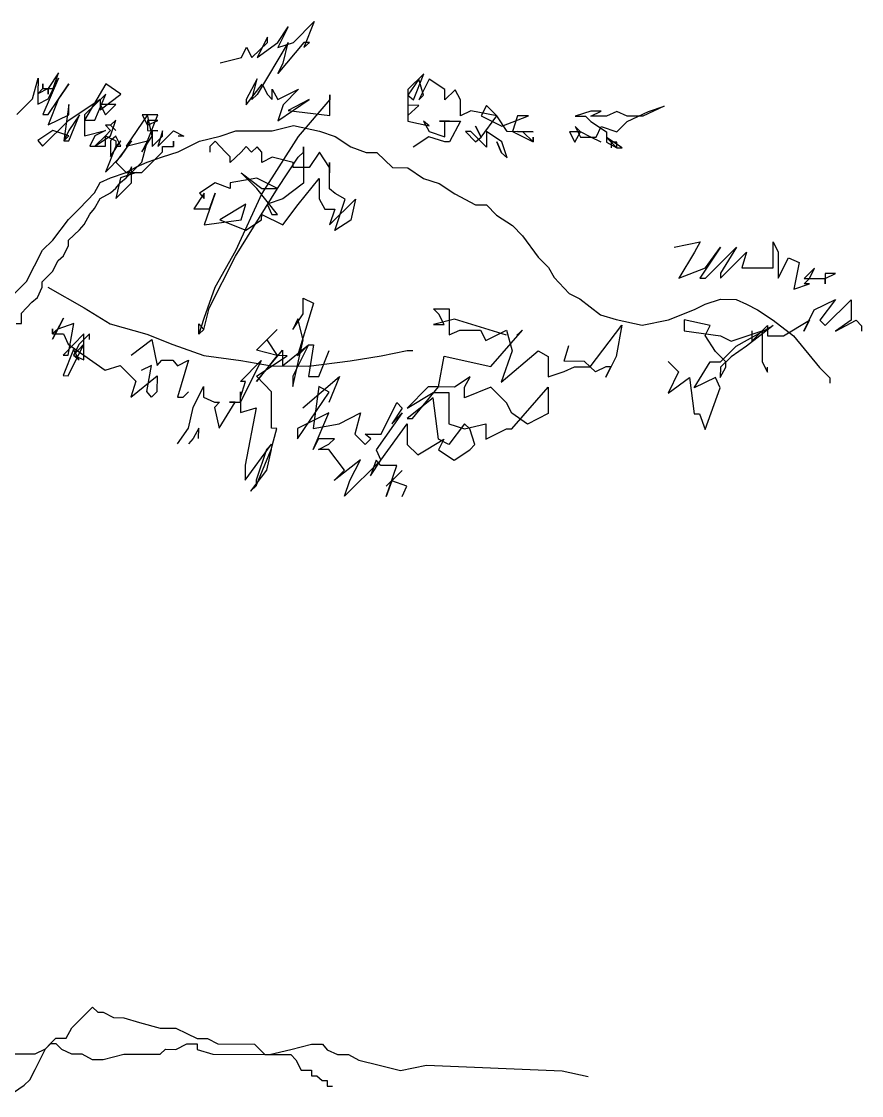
# Model space of a CAD drawing. Extents: x 2.52 to 6.06, y 1.1 to 8.22.
# Drawn here: x 4.49 to 5.514, y 2.826 to 4.136 of the extents above; entities that cross this region are included whole.
import ezdxf

# ---------------------------------------------------------------- set-up
doc = ezdxf.new("R2010")
doc.units = 0
doc.header["$LTSCALE"] = 0.4
doc.header["$MEASUREMENT"] = 0
doc.layers.add('CERCHA', color=7, linetype='CONTINUOUS')

msp = doc.modelspace()

# ---------------------------------------------------------------- linework, layer by layer
at = {"layer": 'CERCHA'}
for p, q in [((4.8153, 4.1293), (4.8027, 4.1043)), ((4.8027, 4.1102), (4.8153, 4.1293)), ((4.8219, 4.1101), (4.8471, 4.1359)), ((4.8471, 4.1359), (4.8345, 4.1042)), ((4.7902, 4.1169), (4.7776, 4.0918)), ((4.7902, 4.1102), (4.7902, 4.1169)), ((4.7584, 4.0918), (4.7643, 4.1044)), ((4.7643, 4.1044), (4.7709, 4.0918)), ((4.7709, 4.0918), (4.7902, 4.1102)), ((4.8153, 4.1101), (4.7774, 4.0467)), ((4.7776, 4.0918), (4.8027, 4.1102)), ((4.8345, 4.1101), (4.8026, 4.0725)), ((4.8027, 4.1043), (4.8219, 4.1101)), ((4.8093, 4.085), (4.8153, 4.1101)), ((4.8411, 4.1101), (4.8345, 4.1101)), ((4.8345, 4.1042), (4.8411, 4.1101)), ((4.7325, 4.0853), (4.7584, 4.0918)), ((4.8026, 4.0725), (4.8093, 4.085)), ((4.5034, 4.0416), (4.5102, 4.0667)), ((4.5102, 4.0667), (4.5101, 4.0475)), ((4.5353, 4.0666), (4.5159, 4.0223)), ((4.5226, 4.0415), (4.5353, 4.0666)), ((4.5353, 4.0732), (4.5227, 4.0541)), ((4.5286, 4.0541), (4.5353, 4.0732)), ((4.7775, 4.0659), (4.7641, 4.0409)), ((4.7708, 4.0408), (4.7775, 4.0659)), ((4.9747, 4.0654), (4.9613, 4.0462)), ((4.9806, 4.072), (4.9614, 4.0529)), ((4.968, 4.0403), (4.9806, 4.072)), ((4.9872, 4.0654), (4.9746, 4.0403)), ((4.9805, 4.0462), (4.9747, 4.0654)), ((5.0064, 4.0528), (4.9872, 4.0654)), ((4.5227, 4.0541), (4.5101, 4.0475)), ((4.5101, 4.0475), (4.516, 4.0541)), ((4.516, 4.06), (4.516, 4.0541)), ((4.516, 4.0541), (4.516, 4.06)), ((4.516, 4.0541), (4.5286, 4.0541)), ((4.5226, 4.0223), (4.5478, 4.0599)), ((4.5227, 4.0474), (4.5227, 4.0541)), ((4.5227, 4.0541), (4.5227, 4.0474)), ((4.5478, 4.0599), (4.5352, 4.0415)), ((4.5928, 4.0598), (4.5669, 4.0155)), ((4.6113, 4.0472), (4.5928, 4.0598)), ((4.7641, 4.0342), (4.7834, 4.0593)), ((4.7834, 4.0593), (4.79, 4.0467)), ((4.7959, 4.0533), (4.8025, 4.0408)), ((4.7959, 4.0408), (4.7959, 4.0533)), ((4.8025, 4.0408), (4.8277, 4.0532)), ((4.8277, 4.0532), (4.8092, 4.0341)), ((4.9614, 4.0529), (4.9613, 4.0211)), ((5.0064, 4.0402), (5.0064, 4.0528)), ((5.019, 4.0527), (5.0064, 4.0402)), ((5.0256, 4.0402), (5.019, 4.0527)), ((4.4842, 4.0224), (4.5034, 4.0416)), ((4.5101, 4.0475), (4.5101, 4.0349)), ((4.5101, 4.0349), (4.5226, 4.0415)), ((4.5352, 4.0415), (4.5226, 4.0098)), ((4.5477, 4.0348), (4.5417, 3.9905)), ((4.5477, 4.0156), (4.5862, 4.0413)), ((4.5477, 4.0222), (4.5477, 4.0348)), ((4.5928, 4.0472), (4.5669, 4.0222)), ((4.5794, 4.0155), (4.5928, 4.0472)), ((4.5861, 4.028), (4.6113, 4.0472)), ((4.5862, 4.0413), (4.5861, 4.0347)), ((4.5861, 4.0347), (4.5861, 4.028)), ((4.6053, 4.0346), (4.5861, 4.0347)), ((4.5861, 4.0347), (4.5927, 4.0221)), ((4.5927, 4.0221), (4.6053, 4.0346)), ((4.7641, 4.0409), (4.7641, 4.0342)), ((4.7774, 4.0467), (4.7708, 4.0408)), ((4.79, 4.0467), (4.7959, 4.0408)), ((4.8025, 4.0149), (4.8409, 4.0407)), ((4.8409, 4.0407), (4.8151, 4.0274)), ((4.8661, 4.0406), (4.8275, 3.9956)), ((4.866, 4.0214), (4.8661, 4.0406)), ((4.8661, 4.0465), (4.8661, 4.0406)), ((4.8661, 4.0406), (4.8661, 4.0465)), ((4.9613, 4.0462), (4.968, 4.0403)), ((4.9746, 4.0403), (4.9805, 4.0462)), ((5.0255, 4.0209), (5.0256, 4.0402)), ((4.5159, 4.0223), (4.5226, 4.0223)), ((4.5226, 4.0098), (4.5477, 4.0222)), ((4.561, 4.0222), (4.5476, 4.003)), ((4.5476, 3.9905), (4.561, 4.0222)), ((4.5669, 4.0222), (4.5668, 3.9963)), ((4.6437, 4.022), (4.6178, 3.9837)), ((4.6371, 4.022), (4.6437, 4.0094)), ((4.6563, 4.022), (4.6371, 4.022)), ((4.6436, 3.9902), (4.6563, 4.022)), ((4.6495, 3.9961), (4.6437, 4.022)), ((4.8092, 4.0341), (4.8025, 4.0149)), ((4.8151, 4.0274), (4.866, 4.0214)), ((4.9613, 4.0337), (4.9613, 4.0145)), ((4.9746, 4.0336), (4.9613, 4.0337)), ((4.9613, 4.0211), (4.9746, 4.0336)), ((5.0381, 4.0268), (5.0255, 4.0209)), ((5.0698, 4.0208), (5.0381, 4.0268)), ((5.0573, 4.0334), (5.0506, 4.0209)), ((5.0698, 4.0208), (5.0573, 4.0334)), ((5.1843, 4.0264), (5.1651, 4.0206)), ((5.1969, 4.0264), (5.1843, 4.0264)), ((5.1843, 4.0205), (5.1969, 4.0264)), ((5.2161, 4.0263), (5.2035, 4.0205)), ((5.2286, 4.0204), (5.2161, 4.0263)), ((5.2286, 4.0138), (5.2545, 4.0262)), ((5.2737, 4.0328), (5.2478, 4.0203)), ((5.2545, 4.0262), (5.2737, 4.0328)), ((4.5158, 3.9839), (4.5477, 4.0156)), ((4.5669, 4.0155), (4.5794, 4.0155)), ((4.5927, 4.0096), (4.5986, 4.0029)), ((4.5986, 4.0096), (4.5927, 4.0096)), ((4.6053, 4.0154), (4.5986, 4.0096)), ((4.5986, 3.9963), (4.6053, 4.0154)), ((4.6052, 4.0029), (4.5986, 4.0096)), ((4.5986, 4.0096), (4.6052, 4.0029)), ((4.6437, 4.0153), (4.6437, 4.0028)), ((4.6562, 4.0153), (4.6437, 4.0153)), ((4.6437, 4.0094), (4.6562, 4.0153)), ((4.7958, 4.0024), (4.8217, 4.0089)), ((4.8217, 4.0089), (4.8534, 4.0022)), ((4.9613, 4.0145), (4.9871, 4.0085)), ((4.9805, 4.0144), (4.9871, 4.0019)), ((4.9871, 4.0085), (4.9805, 4.0144)), ((4.9997, 4.0144), (5.0122, 4.0143)), ((5.0063, 4.0144), (4.9997, 4.0144)), ((5.0062, 3.9952), (5.0063, 4.0144)), ((5.0063, 4.0144), (5.0255, 4.0143)), ((5.0122, 4.0143), (5.0063, 4.0144)), ((5.0255, 4.0143), (5.0121, 3.9892)), ((5.0439, 4.0083), (5.0506, 3.995)), ((5.0506, 3.995), (5.0439, 4.0083)), ((5.0506, 4.0209), (5.0757, 4.0083)), ((5.0506, 3.995), (5.0698, 4.0208)), ((5.0823, 4.0016), (5.0698, 4.0208)), ((5.0757, 4.0083), (5.1082, 4.0207)), ((5.0949, 4.0208), (5.089, 4.0016)), ((5.1082, 4.0207), (5.0949, 4.0208)), ((5.1651, 4.0206), (5.1777, 4.0205)), ((5.1777, 4.0205), (5.1843, 4.0139)), ((5.2035, 4.0205), (5.1843, 4.0205)), ((5.1843, 4.0139), (5.2035, 4.0013)), ((5.216, 4.0012), (5.2286, 4.0138)), ((5.2478, 4.0203), (5.2286, 4.0204)), ((4.5284, 4.0031), (4.5099, 3.9906)), ((4.5476, 3.9964), (4.5284, 4.0031)), ((4.5476, 4.003), (4.5417, 3.9905)), ((4.5417, 3.9905), (4.5476, 3.9964)), ((4.5668, 3.9963), (4.5927, 4.0029)), ((4.5794, 3.9963), (4.5734, 3.9838)), ((4.5793, 3.9838), (4.5986, 3.9963)), ((4.5927, 3.9963), (4.5793, 3.9838)), ((4.5927, 4.0029), (4.5794, 3.9963)), ((4.5926, 3.9837), (4.5927, 3.9963)), ((4.5986, 4.0029), (4.5927, 3.9963)), ((4.5927, 3.9963), (4.6052, 3.9903)), ((4.6052, 3.9962), (4.5986, 3.9904)), ((4.6111, 3.9837), (4.6052, 3.9962)), ((4.6369, 3.977), (4.6495, 3.9961)), ((4.6437, 4.0028), (4.6562, 4.0027)), ((4.6496, 4.0028), (4.6495, 3.9836)), ((4.6495, 3.9836), (4.6621, 3.9961)), ((4.6562, 4.0027), (4.6496, 4.0028)), ((4.6562, 3.9835), (4.6754, 4.0027)), ((4.6621, 4.0027), (4.6562, 3.9835)), ((4.6621, 3.9961), (4.6621, 4.0027)), ((4.6754, 4.0027), (4.6879, 3.996)), ((4.6879, 3.996), (4.6813, 3.996)), ((4.7071, 3.9901), (4.7323, 3.9959)), ((4.7323, 3.9959), (4.7515, 4.0025)), ((4.7515, 4.0025), (4.7958, 4.0024)), ((4.8275, 3.9956), (4.783, 3.9263)), ((4.8534, 4.0022), (4.8726, 3.9955)), ((4.8726, 3.9955), (4.8917, 3.9829)), ((4.987, 3.9952), (4.9678, 3.9827)), ((5.0062, 3.9892), (4.987, 3.9952)), ((4.9871, 4.0019), (5.0062, 3.9952)), ((5.0314, 4.0017), (5.0439, 3.9891)), ((5.038, 4.0017), (5.0314, 4.0017)), ((5.0572, 3.9825), (5.038, 4.0017)), ((5.0572, 4.0017), (5.0572, 3.9825)), ((5.0757, 3.9891), (5.0572, 4.0017)), ((5.1141, 4.0015), (5.0823, 4.0016)), ((5.089, 4.0016), (5.1141, 3.989)), ((5.0949, 4.0016), (5.1141, 4.0015)), ((5.1015, 4.0015), (5.0949, 4.0016)), ((5.1141, 3.989), (5.1015, 4.0015)), ((5.1584, 4.0014), (5.165, 3.9888)), ((5.1717, 4.0014), (5.1584, 4.0014)), ((5.165, 3.9888), (5.1717, 4.0014)), ((5.1651, 4.008), (5.1717, 3.9947)), ((5.1717, 4.0014), (5.1651, 4.008)), ((5.1842, 3.9947), (5.1717, 4.0014)), ((5.1909, 3.9947), (5.1968, 4.0079)), ((5.1968, 4.0079), (5.216, 4.0012)), ((5.2035, 4.0013), (5.2034, 3.9887)), ((4.5099, 3.9906), (4.5158, 3.9839)), ((4.5417, 3.9905), (4.5476, 3.9905)), ((4.5734, 3.9838), (4.5926, 3.9837)), ((4.6052, 3.9837), (4.5926, 3.952)), ((4.5986, 3.9904), (4.5985, 3.9711)), ((4.5985, 3.9711), (4.6111, 3.9903)), ((4.6244, 3.9903), (4.6051, 3.9645)), ((4.6111, 3.9903), (4.6052, 3.9837)), ((4.6052, 3.9903), (4.6052, 3.9837)), ((4.6052, 3.9837), (4.6111, 3.9837)), ((4.6111, 3.9711), (4.6244, 3.9903)), ((4.6178, 3.9837), (4.6436, 3.9902)), ((4.6436, 3.9902), (4.6369, 3.977)), ((4.6369, 3.9644), (4.6436, 3.9902)), ((4.662, 3.9769), (4.6621, 3.9835)), ((4.6621, 3.9835), (4.6754, 3.9835)), ((4.6754, 3.9901), (4.6754, 3.9835)), ((4.6754, 3.9835), (4.6754, 3.9901)), ((4.6812, 3.9768), (4.7071, 3.9901)), ((4.7197, 3.9834), (4.7196, 3.9767)), ((4.7263, 3.99), (4.7197, 3.9834)), ((4.7389, 3.9767), (4.7263, 3.99)), ((4.764, 3.9833), (4.7581, 3.9766)), ((4.7706, 3.9766), (4.764, 3.9833)), ((4.7773, 3.9832), (4.7706, 3.9766)), ((4.7832, 3.9766), (4.7773, 3.9832)), ((4.8341, 3.9831), (4.834, 3.9388)), ((4.8341, 3.9764), (4.8341, 3.9831)), ((4.8917, 3.9829), (4.9102, 3.9762)), ((5.0121, 3.9892), (5.0062, 3.9892)), ((5.0439, 3.9891), (5.0506, 3.995)), ((5.0697, 3.9891), (5.0756, 3.9758)), ((5.0756, 3.9758), (5.0697, 3.9891)), ((5.0822, 3.9698), (5.0757, 3.9891)), ((5.1141, 3.9949), (5.1141, 3.989)), ((5.1141, 3.989), (5.1141, 3.9949)), ((5.1717, 3.9947), (5.1909, 3.9947)), ((5.1968, 3.9887), (5.1842, 3.9947)), ((5.2034, 3.9946), (5.216, 3.982)), ((5.2226, 3.982), (5.2034, 3.9946)), ((5.2034, 3.9887), (5.216, 3.982)), ((5.2093, 3.9887), (5.2093, 3.982)), ((5.216, 3.9887), (5.2093, 3.9887)), ((5.216, 3.982), (5.216, 3.9887)), ((4.5926, 3.952), (4.6111, 3.9711)), ((4.6369, 3.9518), (4.662, 3.9769)), ((4.6435, 3.9644), (4.662, 3.971)), ((4.662, 3.971), (4.6812, 3.9768)), ((4.7447, 3.9708), (4.7389, 3.9767)), ((4.7581, 3.9766), (4.7447, 3.9641)), ((4.7447, 3.9641), (4.7447, 3.9708)), ((4.7831, 3.964), (4.7832, 3.9766)), ((4.7957, 3.9706), (4.7831, 3.964)), ((4.8215, 3.9639), (4.7957, 3.9706)), ((4.8022, 3.9322), (4.8275, 3.9705)), ((4.8275, 3.9705), (4.8341, 3.9764)), ((4.8533, 3.9764), (4.8407, 3.9579)), ((4.8658, 3.9579), (4.8533, 3.9764)), ((4.9102, 3.9762), (4.9235, 3.9762)), ((4.9235, 3.9762), (4.9426, 3.9577)), ((5.0756, 3.9758), (5.0822, 3.9698)), ((5.216, 3.982), (5.2226, 3.982)), ((4.6051, 3.9645), (4.6177, 3.9519)), ((4.6176, 3.9452), (4.6369, 3.9644)), ((4.6243, 3.9585), (4.6176, 3.9452)), ((4.6177, 3.9519), (4.6302, 3.9585)), ((4.6243, 3.9393), (4.6243, 3.9585)), ((4.6302, 3.9585), (4.6435, 3.9644)), ((4.8215, 3.958), (4.8215, 3.9639)), ((4.8407, 3.9579), (4.8215, 3.958)), ((4.8658, 3.9638), (4.8658, 3.9512)), ((4.8658, 3.932), (4.8658, 3.9638)), ((4.8658, 3.9512), (4.8658, 3.9579)), ((4.9426, 3.9577), (4.9611, 3.9576)), ((4.9611, 3.9576), (4.9803, 3.9443)), ((4.5859, 3.9394), (4.5984, 3.9453)), ((4.5984, 3.9453), (4.6177, 3.9519)), ((4.611, 3.9453), (4.605, 3.9202)), ((4.6302, 3.9519), (4.611, 3.9453)), ((4.611, 3.9394), (4.6176, 3.9452)), ((4.6176, 3.9452), (4.6243, 3.9519)), ((4.6177, 3.9519), (4.6302, 3.9519)), ((4.6243, 3.9519), (4.6369, 3.9518)), ((4.7772, 3.9448), (4.7447, 3.939)), ((4.758, 3.9515), (4.783, 3.9322)), ((4.7771, 3.9323), (4.758, 3.9515)), ((4.8022, 3.9322), (4.7772, 3.9448)), ((4.8273, 3.9129), (4.8532, 3.9446)), ((4.8532, 3.9446), (4.8532, 3.9195)), ((4.9803, 3.9443), (4.9994, 3.9383)), ((4.5792, 3.9269), (4.5859, 3.9394)), ((4.5984, 3.9268), (4.6051, 3.9327)), ((4.605, 3.9202), (4.6243, 3.9393)), ((4.6051, 3.9327), (4.611, 3.9394)), ((4.7262, 3.939), (4.707, 3.9265)), ((4.7446, 3.9323), (4.7262, 3.939)), ((4.7447, 3.939), (4.7446, 3.9323)), ((4.7511, 3.8496), (4.8022, 3.9322)), ((4.8022, 3.9004), (4.7771, 3.9323)), ((4.783, 3.9322), (4.8022, 3.9322)), ((4.834, 3.9388), (4.8089, 3.9196)), ((4.8724, 3.9261), (4.8658, 3.932)), ((4.9994, 3.9383), (5.0186, 3.9257)), ((4.5607, 3.9077), (4.5792, 3.9269)), ((4.5791, 3.9077), (4.5858, 3.9202)), ((4.5858, 3.9202), (4.5984, 3.9268)), ((4.7129, 3.9265), (4.7003, 3.9074)), ((4.707, 3.9265), (4.7128, 3.9199)), ((4.7262, 3.9265), (4.7128, 3.8881)), ((4.7128, 3.9199), (4.7129, 3.9265)), ((4.7195, 3.9073), (4.7262, 3.9265)), ((4.783, 3.9263), (4.7511, 3.8563)), ((4.8089, 3.9196), (4.7896, 3.913)), ((4.8532, 3.9195), (4.8598, 3.9069)), ((4.8656, 3.8877), (4.8975, 3.9194)), ((4.8723, 3.881), (4.8849, 3.9194)), ((4.8849, 3.9194), (4.8724, 3.9261)), ((4.8975, 3.9194), (4.8915, 3.8935)), ((5.0186, 3.9257), (5.0437, 3.9123)), ((4.5473, 3.8945), (4.5607, 3.9077)), ((4.5732, 3.9011), (4.5791, 3.9077)), ((4.7003, 3.9074), (4.7195, 3.9073)), ((4.7638, 3.9131), (4.732, 3.894)), ((4.7578, 3.8939), (4.7638, 3.9131)), ((4.7896, 3.913), (4.7955, 3.9005)), ((4.8088, 3.8879), (4.8273, 3.9129)), ((4.8598, 3.9069), (4.8723, 3.9069)), ((4.8723, 3.9069), (4.8656, 3.8877)), ((5.0437, 3.9123), (5.057, 3.9123)), ((5.057, 3.9123), (5.0695, 3.8997)), ((4.5281, 3.8694), (4.5473, 3.8945)), ((4.5665, 3.8885), (4.5732, 3.9011)), ((4.7128, 3.8881), (4.7578, 3.8939)), ((4.732, 3.894), (4.7637, 3.8813)), ((4.7637, 3.8813), (4.7829, 3.8938)), ((4.7829, 3.8938), (4.783, 3.9005)), ((4.783, 3.9005), (4.8088, 3.8879)), ((4.7955, 3.9005), (4.8022, 3.9004)), ((4.8915, 3.8935), (4.8723, 3.881)), ((5.0695, 3.8997), (5.0887, 3.8871)), ((4.5473, 3.8694), (4.5606, 3.8819)), ((4.5606, 3.8819), (4.5665, 3.8885)), ((5.0887, 3.8871), (5.1012, 3.8745)), ((4.5155, 3.8569), (4.5281, 3.8694)), ((4.5473, 3.8627), (4.5473, 3.8694)), ((5.1012, 3.8745), (5.1203, 3.8486)), ((5.2858, 3.8607), (5.3176, 3.8673)), ((5.3176, 3.8673), (5.3109, 3.8547)), ((5.4068, 3.8353), (5.4069, 3.867)), ((5.4069, 3.867), (5.4128, 3.8545)), ((4.4962, 3.8186), (4.5155, 3.8569)), ((4.5413, 3.8502), (4.5473, 3.8627)), ((4.7511, 3.8563), (4.7258, 3.8113)), ((5.3109, 3.8547), (5.2916, 3.823)), ((5.3427, 3.8606), (5.3174, 3.823)), ((5.3241, 3.8355), (5.3427, 3.8606)), ((5.3241, 3.823), (5.3619, 3.8605)), ((5.3619, 3.8605), (5.3426, 3.8288)), ((5.3426, 3.8229), (5.3744, 3.8546)), ((5.3744, 3.8546), (5.3684, 3.8354)), ((5.4128, 3.8545), (5.4127, 3.8227)), ((4.528, 3.831), (4.5347, 3.8443)), ((4.5347, 3.8443), (4.5413, 3.8502)), ((4.7191, 3.7862), (4.7511, 3.8496)), ((5.1203, 3.8486), (5.1328, 3.836)), ((5.4127, 3.8227), (5.4253, 3.8478)), ((5.4253, 3.8478), (5.4386, 3.8418)), ((5.4386, 3.8418), (5.4319, 3.8094)), ((4.5154, 3.8185), (4.528, 3.831)), ((5.1328, 3.836), (5.1395, 3.8235)), ((5.2916, 3.823), (5.3241, 3.8355)), ((5.3426, 3.8288), (5.3426, 3.8229)), ((5.3684, 3.8354), (5.4068, 3.8353)), ((5.4571, 3.8351), (5.4445, 3.8226)), ((5.4511, 3.8226), (5.4571, 3.8351)), ((5.4703, 3.8285), (5.4703, 3.8159)), ((5.4829, 3.8284), (5.4703, 3.8285)), ((5.4703, 3.8226), (5.4829, 3.8284)), ((4.471, 3.7935), (4.4962, 3.8186)), ((4.5094, 3.7993), (4.5154, 3.8119)), ((4.5154, 3.8119), (4.5154, 3.8185)), ((4.522, 3.8118), (4.5663, 3.7866)), ((5.1395, 3.8235), (5.1579, 3.8042)), ((5.3174, 3.823), (5.3241, 3.823)), ((5.4319, 3.8094), (5.4511, 3.816)), ((5.4444, 3.816), (5.4511, 3.8226)), ((5.4511, 3.816), (5.4444, 3.816)), ((5.4445, 3.8226), (5.4703, 3.8226)), ((5.4703, 3.8159), (5.4703, 3.8226)), ((4.5028, 3.7934), (4.5094, 3.7993)), ((4.7258, 3.8113), (4.7125, 3.7737)), ((5.1579, 3.8042), (5.1711, 3.7975)), ((4.4902, 3.7802), (4.4961, 3.7868)), ((4.4961, 3.7868), (4.5028, 3.7934)), ((4.5663, 3.7866), (4.598, 3.7673)), ((4.7124, 3.7604), (4.7191, 3.7862)), ((4.8462, 3.7925), (4.8268, 3.7283)), ((4.8336, 3.7984), (4.8462, 3.7925)), ((4.8336, 3.7792), (4.8336, 3.7984)), ((5.1711, 3.7975), (5.1962, 3.7782)), ((5.3107, 3.7846), (5.324, 3.7912)), ((5.324, 3.7912), (5.3425, 3.7971)), ((5.3425, 3.7971), (5.3617, 3.797)), ((5.3617, 3.797), (5.3742, 3.7911)), ((5.3742, 3.7911), (5.3875, 3.7844)), ((5.4569, 3.7842), (5.4828, 3.7967)), ((5.4828, 3.7967), (5.4635, 3.7716)), ((5.4702, 3.765), (5.502, 3.7966)), ((5.502, 3.7966), (5.5019, 3.7715)), ((4.4901, 3.7676), (4.4902, 3.7802)), ((4.5278, 3.7483), (4.5411, 3.7741)), ((4.5411, 3.7741), (4.5344, 3.7608)), ((4.7125, 3.7737), (4.7065, 3.7545)), ((4.821, 3.7601), (4.8336, 3.7792)), ((4.8269, 3.7733), (4.821, 3.7601)), ((4.8335, 3.7475), (4.8269, 3.7733)), ((5.0182, 3.7728), (4.9923, 3.7662)), ((4.9924, 3.7854), (5.0116, 3.7854)), ((4.999, 3.7788), (4.9924, 3.7854)), ((5.0056, 3.7662), (4.999, 3.7788)), ((5.0116, 3.7854), (5.0115, 3.7536)), ((5.0817, 3.7534), (5.0182, 3.7728)), ((5.1962, 3.7782), (5.2154, 3.7723)), ((5.2789, 3.7721), (5.3107, 3.7846)), ((5.3875, 3.7844), (5.4067, 3.7718)), ((5.4443, 3.7584), (5.4569, 3.7842)), ((4.4835, 3.7676), (4.4901, 3.7676)), ((4.5278, 3.7609), (4.5278, 3.755)), ((4.5278, 3.755), (4.5278, 3.7609)), ((4.5344, 3.7608), (4.5278, 3.755)), ((4.5344, 3.7608), (4.5278, 3.7483)), ((4.5537, 3.7674), (4.5344, 3.7608)), ((4.5469, 3.7291), (4.5537, 3.7674)), ((4.598, 3.7673), (4.643, 3.7546)), ((4.7065, 3.767), (4.7124, 3.7604)), ((4.7065, 3.7545), (4.7065, 3.767)), ((4.7065, 3.7545), (4.7124, 3.7604)), ((4.7124, 3.7604), (4.7065, 3.7545)), ((4.7766, 3.7351), (4.8018, 3.7601)), ((4.8018, 3.7601), (4.7892, 3.7476)), ((4.9923, 3.7662), (5.0056, 3.7662)), ((5.0115, 3.7536), (5.0248, 3.7595)), ((5.0248, 3.7595), (5.0499, 3.7594)), ((5.0499, 3.7594), (5.0565, 3.7469)), ((5.0565, 3.7469), (5.0817, 3.7594)), ((5.0817, 3.7594), (5.0883, 3.7342)), ((5.1835, 3.7148), (5.222, 3.7656)), ((5.222, 3.7656), (5.2153, 3.7272)), ((5.2154, 3.7723), (5.2471, 3.7656)), ((5.2471, 3.7656), (5.2789, 3.7721)), ((5.2981, 3.7721), (5.2981, 3.7588)), ((5.3298, 3.7653), (5.2981, 3.7721)), ((5.3239, 3.7528), (5.3298, 3.7653)), ((5.3615, 3.7401), (5.4066, 3.7651)), ((5.4066, 3.7651), (5.3741, 3.7401)), ((5.3807, 3.746), (5.4, 3.7651)), ((5.4, 3.7651), (5.4, 3.7526)), ((5.4067, 3.7718), (5.4317, 3.7525)), ((5.4192, 3.7525), (5.451, 3.7716)), ((5.451, 3.7716), (5.4443, 3.7584)), ((5.4635, 3.7716), (5.4702, 3.765)), ((5.4827, 3.7583), (5.5078, 3.7715)), ((5.5019, 3.7715), (5.4827, 3.7583)), ((5.5078, 3.7715), (5.5145, 3.7648)), ((5.5145, 3.7648), (5.5145, 3.7582)), ((4.5278, 3.755), (4.5411, 3.7549)), ((4.5662, 3.7548), (4.541, 3.7291)), ((4.5411, 3.7549), (4.5469, 3.7423)), ((4.5728, 3.7548), (4.5602, 3.7423)), ((4.5661, 3.7231), (4.5662, 3.7548)), ((4.5728, 3.7482), (4.5728, 3.7548)), ((4.6237, 3.7288), (4.6489, 3.748)), ((4.643, 3.7546), (4.6747, 3.742)), ((4.6489, 3.748), (4.6554, 3.7162)), ((4.7892, 3.7476), (4.8017, 3.7284)), ((4.8208, 3.6906), (4.8335, 3.7475)), ((5.0624, 3.7151), (5.1009, 3.7593)), ((5.1009, 3.7593), (5.0942, 3.7534)), ((5.2981, 3.7588), (5.3424, 3.7527)), ((5.3364, 3.7336), (5.3239, 3.7528)), ((5.3424, 3.7527), (5.3556, 3.7461)), ((5.3556, 3.7461), (5.3933, 3.7585)), ((5.3808, 3.7585), (5.3807, 3.746)), ((5.3933, 3.7585), (5.3932, 3.7208)), ((5.4, 3.7526), (5.4192, 3.7525)), ((5.4317, 3.7525), (5.4634, 3.714)), ((4.5536, 3.7357), (4.5409, 3.704)), ((4.5468, 3.7039), (4.5661, 3.7423)), ((4.5469, 3.7423), (4.5661, 3.729)), ((4.5661, 3.7423), (4.5535, 3.729)), ((4.5602, 3.7423), (4.5535, 3.729)), ((4.5602, 3.7231), (4.5536, 3.7357)), ((4.6747, 3.742), (4.7123, 3.7286)), ((4.7765, 3.6967), (4.8084, 3.735)), ((4.8017, 3.7284), (4.7766, 3.7351)), ((4.8083, 3.7158), (4.8401, 3.7416)), ((4.8084, 3.735), (4.8083, 3.7158)), ((4.8401, 3.7416), (4.8208, 3.7032)), ((4.8268, 3.7283), (4.8401, 3.7416)), ((4.846, 3.7415), (4.84, 3.7031)), ((4.8401, 3.7416), (4.846, 3.7415)), ((4.8526, 3.7031), (4.8652, 3.7348)), ((4.9287, 3.728), (4.9605, 3.7346)), ((4.9605, 3.7346), (4.9671, 3.7346)), ((5.0883, 3.7342), (5.0749, 3.6959)), ((5.0749, 3.6959), (5.12, 3.7341)), ((5.12, 3.7341), (5.1325, 3.7275)), ((5.1517, 3.7215), (5.1577, 3.7407)), ((5.3489, 3.721), (5.3364, 3.7336)), ((5.3423, 3.721), (5.3615, 3.7401)), ((5.3741, 3.7401), (5.3556, 3.7269)), ((4.541, 3.7291), (4.5469, 3.7291)), ((4.5535, 3.729), (4.5661, 3.7231)), ((4.5535, 3.729), (4.5602, 3.7231)), ((4.5661, 3.729), (4.5919, 3.7105)), ((4.6554, 3.7162), (4.6614, 3.7228)), ((4.6614, 3.7228), (4.6746, 3.7228)), ((4.6746, 3.7228), (4.6805, 3.7161)), ((4.6939, 3.7227), (4.6804, 3.6777)), ((4.6805, 3.7161), (4.6939, 3.7227)), ((4.7123, 3.7286), (4.7574, 3.7226)), ((4.7825, 3.7225), (4.7572, 3.6716)), ((4.7573, 3.6967), (4.7825, 3.7225)), ((4.7574, 3.7226), (4.795, 3.7158)), ((4.8017, 3.7284), (4.7765, 3.6967)), ((4.7765, 3.7033), (4.8142, 3.7283)), ((4.8142, 3.7283), (4.8017, 3.7284)), ((4.8401, 3.7157), (4.891, 3.7222)), ((4.891, 3.7222), (4.9287, 3.728)), ((4.9988, 3.6902), (5.0055, 3.7278)), ((5.0055, 3.7278), (5.0624, 3.7151)), ((5.1325, 3.7275), (5.1325, 3.7024)), ((5.1768, 3.7214), (5.1517, 3.7215)), ((5.1835, 3.7148), (5.1768, 3.7214)), ((5.2153, 3.7272), (5.2026, 3.7022)), ((5.2788, 3.7212), (5.2913, 3.7086)), ((5.3104, 3.6893), (5.3297, 3.721)), ((5.3297, 3.721), (5.3423, 3.721)), ((5.3556, 3.7269), (5.3423, 3.7143)), ((5.3489, 3.7143), (5.3489, 3.721)), ((5.3932, 3.7208), (5.3998, 3.7083)), ((4.5919, 3.7105), (4.6104, 3.7163)), ((4.6104, 3.7163), (4.6295, 3.6971)), ((4.6488, 3.7162), (4.6362, 3.7103)), ((4.6428, 3.6845), (4.6488, 3.7162)), ((4.795, 3.7158), (4.8401, 3.7157)), ((5.1325, 3.7024), (5.1517, 3.7089)), ((5.1517, 3.7089), (5.1643, 3.7148)), ((5.1643, 3.7148), (5.1835, 3.7148)), ((5.1901, 3.7088), (5.1835, 3.7148)), ((5.2027, 3.7147), (5.1901, 3.7088)), ((5.2026, 3.7022), (5.2086, 3.7147)), ((5.2086, 3.7147), (5.2027, 3.7147)), ((5.2913, 3.7086), (5.2787, 3.6828)), ((5.3422, 3.7018), (5.3489, 3.7143)), ((5.3423, 3.7143), (5.3422, 3.7018)), ((5.3998, 3.7083), (5.3999, 3.7142)), ((5.4634, 3.714), (5.4759, 3.7014)), ((4.5409, 3.704), (4.5468, 3.7039)), ((4.6236, 3.6779), (4.6554, 3.7036)), ((4.6295, 3.6971), (4.6236, 3.6779)), ((4.6554, 3.7036), (4.6553, 3.6844)), ((4.7572, 3.6775), (4.7632, 3.6967)), ((4.7632, 3.6967), (4.7573, 3.6967)), ((4.7949, 3.6841), (4.7765, 3.7033)), ((4.8208, 3.7032), (4.8208, 3.6906)), ((4.8333, 3.6648), (4.8777, 3.703)), ((4.84, 3.7031), (4.8526, 3.7031)), ((4.8777, 3.703), (4.865, 3.6713)), ((5.0372, 3.7026), (5.018, 3.6901)), ((5.0305, 3.6901), (5.0372, 3.7026)), ((5.2787, 3.6828), (5.3046, 3.7019)), ((5.3046, 3.7019), (5.3103, 3.6576)), ((5.3363, 3.7018), (5.3104, 3.6893)), ((5.3422, 3.6892), (5.3363, 3.7018)), ((5.4759, 3.7014), (5.4759, 3.6948)), ((4.6487, 3.6778), (4.6428, 3.6845)), ((4.6553, 3.6844), (4.6487, 3.6778)), ((4.6871, 3.6777), (4.6937, 3.6843)), ((4.6996, 3.6651), (4.7122, 3.6909)), ((4.7122, 3.6909), (4.7122, 3.6776)), ((4.7573, 3.6842), (4.7572, 3.6775)), ((4.7572, 3.6716), (4.7573, 3.6842)), ((4.7948, 3.6398), (4.7949, 3.6841)), ((4.8265, 3.6271), (4.8651, 3.6839)), ((4.8525, 3.6906), (4.8458, 3.6396)), ((4.8651, 3.6839), (4.8525, 3.6906)), ((4.9862, 3.6902), (4.9603, 3.6644)), ((4.9603, 3.6644), (4.9921, 3.6835)), ((4.9669, 3.6518), (4.9988, 3.6902)), ((4.9988, 3.6902), (4.9862, 3.6902)), ((4.9921, 3.6835), (5.0113, 3.6835)), ((5.018, 3.6901), (4.9988, 3.6902)), ((5.0113, 3.6835), (5.0112, 3.6451)), ((5.0305, 3.6768), (5.0305, 3.6901)), ((5.0623, 3.69), (5.0305, 3.6768)), ((5.0814, 3.6707), (5.0623, 3.69)), ((5.088, 3.639), (5.1324, 3.6898)), ((5.1324, 3.6898), (5.1324, 3.658)), ((5.3236, 3.6383), (5.3422, 3.6892)), ((4.6804, 3.6777), (4.6871, 3.6777)), ((4.7122, 3.6776), (4.7255, 3.6717)), ((4.7314, 3.6717), (4.7255, 3.6651)), ((4.7255, 3.6717), (4.7314, 3.6717)), ((4.7313, 3.6399), (4.7506, 3.6716)), ((4.7439, 3.6717), (4.7572, 3.6716)), ((4.7506, 3.6716), (4.7439, 3.6717)), ((4.7572, 3.6716), (4.7572, 3.6591)), ((4.9285, 3.6327), (4.9478, 3.6711)), ((4.9478, 3.6711), (4.9544, 3.6644)), ((4.9921, 3.6769), (4.9603, 3.6519)), ((4.9986, 3.6266), (4.9921, 3.6769)), ((5.088, 3.6582), (5.0814, 3.6707)), ((4.6936, 3.64), (4.6996, 3.6651)), ((4.7255, 3.6651), (4.7313, 3.6399)), ((4.7572, 3.6591), (4.7764, 3.6649)), ((4.7764, 3.6649), (4.7629, 3.5948)), ((4.865, 3.6588), (4.8266, 3.6397)), ((4.8457, 3.6138), (4.865, 3.6588)), ((4.8775, 3.6454), (4.9034, 3.6587)), ((4.9034, 3.6587), (4.8967, 3.6328)), ((4.9544, 3.6585), (4.9225, 3.6136)), ((4.9544, 3.6644), (4.9418, 3.6453)), ((4.9418, 3.6453), (4.9544, 3.6585)), ((5.1072, 3.6448), (5.088, 3.6582)), ((5.1324, 3.658), (5.1072, 3.6448)), ((5.3103, 3.6576), (5.317, 3.6575)), ((5.317, 3.6575), (5.3236, 3.6383)), ((4.8458, 3.6396), (4.8775, 3.6454)), ((4.9284, 3.601), (4.9602, 3.6452)), ((4.9602, 3.6452), (4.9602, 3.6201)), ((4.9603, 3.6519), (4.9669, 3.6518)), ((5.0304, 3.645), (5.0111, 3.62)), ((5.0112, 3.6451), (5.0304, 3.6391)), ((5.0304, 3.6391), (5.0563, 3.645)), ((5.037, 3.6391), (5.0304, 3.645)), ((5.0563, 3.645), (5.0562, 3.6265)), ((4.6803, 3.6209), (4.6936, 3.64)), ((4.7062, 3.64), (4.6995, 3.6275)), ((4.7061, 3.6274), (4.7062, 3.64)), ((4.7947, 3.6139), (4.8015, 3.6397)), ((4.8015, 3.6397), (4.7948, 3.6398)), ((4.8266, 3.6397), (4.8265, 3.6271)), ((4.8967, 3.6328), (4.9092, 3.6202)), ((4.9093, 3.6328), (4.9285, 3.6327)), ((4.9159, 3.6269), (4.9093, 3.6328)), ((5.0429, 3.6199), (5.037, 3.6391)), ((5.0562, 3.6265), (5.0814, 3.639)), ((5.0814, 3.639), (5.088, 3.639)), ((4.6995, 3.6275), (4.6936, 3.6208)), ((4.7629, 3.5763), (4.7948, 3.6206)), ((4.7948, 3.6206), (4.7888, 3.6139)), ((4.8524, 3.627), (4.8457, 3.6138)), ((4.8523, 3.6138), (4.8649, 3.6204)), ((4.8716, 3.627), (4.8524, 3.627)), ((4.8649, 3.6204), (4.8716, 3.627)), ((4.9092, 3.6202), (4.9159, 3.6269)), ((4.9602, 3.6201), (4.9734, 3.6075)), ((4.9734, 3.6075), (5.0052, 3.6266)), ((5.0111, 3.62), (4.9986, 3.6266)), ((5.0052, 3.6266), (4.9986, 3.6134)), ((5.037, 3.6133), (5.0429, 3.6199)), ((4.7762, 3.5696), (4.7947, 3.6139)), ((4.7762, 3.5696), (4.7947, 3.6139)), ((4.7888, 3.6139), (4.7762, 3.5763)), ((4.7947, 3.6139), (4.7888, 3.5888)), ((4.8649, 3.6137), (4.8523, 3.6138)), ((4.884, 3.5886), (4.8649, 3.6137)), ((4.9225, 3.6136), (4.9284, 3.601)), ((4.9986, 3.6134), (5.0177, 3.6007)), ((5.0177, 3.6007), (5.037, 3.6133)), ((4.7629, 3.5948), (4.7629, 3.5763)), ((4.9033, 3.6011), (4.8714, 3.576)), ((4.9284, 3.601), (4.8839, 3.5568)), ((4.8906, 3.576), (4.9033, 3.6011)), ((4.9158, 3.5818), (4.9284, 3.601)), ((4.9225, 3.601), (4.9158, 3.5818)), ((4.9284, 3.5943), (4.9225, 3.601)), ((4.9476, 3.5943), (4.9284, 3.5943)), ((4.9349, 3.5567), (4.9476, 3.5943)), ((4.7888, 3.5888), (4.7695, 3.563)), ((4.7762, 3.5763), (4.7762, 3.5696)), ((4.8714, 3.576), (4.884, 3.5886)), ((4.8839, 3.5568), (4.8906, 3.576)), ((4.9349, 3.5692), (4.9542, 3.5884)), ((4.9542, 3.5884), (4.9416, 3.5758)), ((4.7695, 3.563), (4.7762, 3.5696)), ((4.9416, 3.5758), (4.9349, 3.5567)), ((4.9416, 3.5758), (4.9349, 3.5692)), ((4.96, 3.5691), (4.9416, 3.5758)), ((4.9541, 3.5566), (4.96, 3.5691)), ((4.5513, 2.9085), (4.5765, 2.9336)), ((4.5765, 2.9336), (4.5831, 2.9276)), ((4.5831, 2.9276), (4.5898, 2.9276)), ((4.5898, 2.9276), (4.6023, 2.921)), ((4.5446, 2.896), (4.5513, 2.9085)), ((4.6023, 2.921), (4.6149, 2.9209)), ((4.6149, 2.9209), (4.6341, 2.915)), ((4.6341, 2.915), (4.6591, 2.9082)), ((4.6591, 2.9082), (4.6783, 2.9082)), ((4.6783, 2.9082), (4.6916, 2.9015)), ((4.5195, 2.8828), (4.5321, 2.896)), ((4.5321, 2.896), (4.5446, 2.896)), ((4.6916, 2.9015), (4.7042, 2.8956)), ((4.7042, 2.8956), (4.7167, 2.8955)), ((4.7167, 2.8955), (4.7293, 2.8889)), ((4.5069, 2.8769), (4.5195, 2.8828)), ((4.5069, 2.8577), (4.5195, 2.8828)), ((4.5195, 2.8828), (4.5254, 2.8894)), ((4.5254, 2.8894), (4.5321, 2.8894)), ((4.5321, 2.8894), (4.5387, 2.8827)), ((4.5387, 2.8827), (4.5512, 2.8768)), ((4.6591, 2.8765), (4.6657, 2.8824)), ((4.6657, 2.8824), (4.6783, 2.8823)), ((4.6783, 2.8823), (4.6916, 2.889)), ((4.6916, 2.889), (4.7041, 2.8889)), ((4.7041, 2.8889), (4.7041, 2.8823)), ((4.7041, 2.8823), (4.7233, 2.8763)), ((4.7293, 2.8889), (4.7743, 2.8887)), ((4.7743, 2.8887), (4.7868, 2.8761)), ((4.7927, 2.8761), (4.8186, 2.882)), ((4.8186, 2.882), (4.8437, 2.8885)), ((4.8437, 2.8885), (4.857, 2.8885)), ((4.857, 2.8885), (4.8629, 2.8818)), ((4.8629, 2.8818), (4.8754, 2.8759)), ((4.4619, 2.877), (4.5069, 2.8769)), ((4.5512, 2.8768), (4.5638, 2.8767)), ((4.5638, 2.8767), (4.5763, 2.8701)), ((4.5763, 2.8701), (4.5896, 2.87)), ((4.5896, 2.87), (4.6147, 2.8766)), ((4.6147, 2.8766), (4.6591, 2.8765)), ((4.7233, 2.8763), (4.7927, 2.8761)), ((4.7868, 2.8761), (4.8186, 2.8761)), ((4.8186, 2.8761), (4.8245, 2.8694)), ((4.8245, 2.8694), (4.8311, 2.8568)), ((4.8754, 2.8759), (4.8887, 2.8759)), ((4.8887, 2.8759), (4.9013, 2.8692)), ((4.9013, 2.8692), (4.9264, 2.8632)), ((4.5002, 2.8452), (4.5069, 2.8577)), ((4.8311, 2.8568), (4.8436, 2.8568)), ((4.8436, 2.8568), (4.8436, 2.8501)), ((4.9264, 2.8632), (4.9522, 2.8565)), ((4.9522, 2.8565), (4.984, 2.863)), ((4.984, 2.863), (5.1494, 2.856)), ((5.1494, 2.856), (5.1811, 2.8492)), ((4.4935, 2.8385), (4.5002, 2.8452)), ((4.8436, 2.8501), (4.8503, 2.8501)), ((4.8503, 2.8501), (4.8569, 2.8442)), ((4.8569, 2.8442), (4.8628, 2.8442)), ((4.8628, 2.8442), (4.8628, 2.8375)), ((4.475, 2.826), (4.4935, 2.8385)), ((4.8628, 2.8375), (4.8694, 2.8375))]:
    msp.add_line(p, q, dxfattribs=at)

doc.saveas('drawing.dxf')
